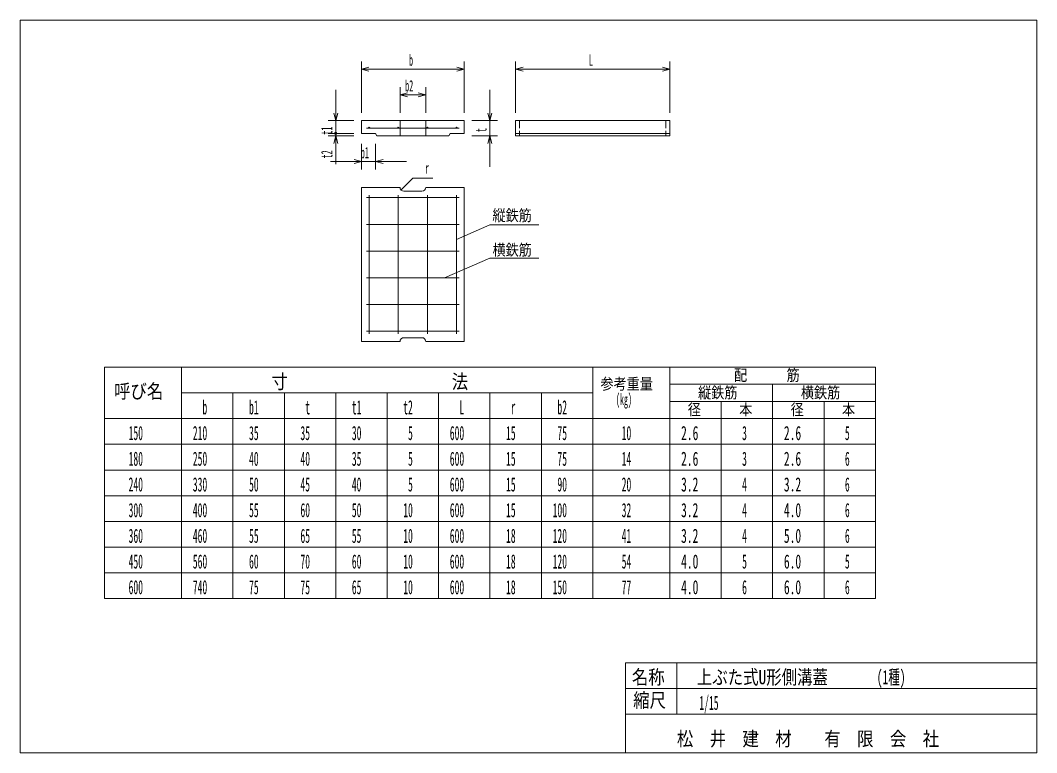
# Model space of a CAD drawing. Units: millimetres, scale not verified. Extents: x -13219 to 3930, y 10 to 14022.
import ezdxf
from ezdxf.enums import TextEntityAlignment as Align

# ---------------------------------------------------------------- set-up
doc = ezdxf.new("R2010")
doc.units = ezdxf.units.MM
doc.header["$LTSCALE"] = 5
doc.linetypes.add('USER1', pattern=[8, 6, -2])
doc.layers.add('1', color=7, linetype='Continuous', lineweight=18)
doc.styles.add('ＭＳ ゴシック', font='')
doc.styles.get('ＭＳ ゴシック').set_extended_font_data('MS Gothic')

msp = doc.modelspace()

# ---------------------------------------------------------------- linework, layer by layer
at = {"layer": '1'}
for p, q in [((-25, 10), (-25, 2860)), ((-25, 2860), (3930, 2860)), ((3930, 2860), (3930, 310)), ((1302.5, 2700), (1302.5, 2500)), ((1702.5, 2700), (1702.5, 2500)), ((1902.5, 2700), (1902.5, 2500)), ((2502.5, 2700), (2502.5, 2500)), ((1302.5, 2670), (1331.478, 2677.765)), ((1302.5, 2670), (1702.5, 2670)), ((1302.5, 2670), (1331.478, 2662.235)), ((1702.5, 2670), (1673.522, 2677.765)), ((1702.5, 2670), (1673.522, 2662.235)), ((1902.5, 2670), (1931.478, 2677.765)), ((1902.5, 2670), (2502.5, 2670)), ((1902.5, 2670), (1931.478, 2662.235)), ((2502.5, 2670), (2473.522, 2677.765)), ((2502.5, 2670), (2473.522, 2662.235)), ((1202.5, 2590), (1202.5, 2300)), ((1452.5, 2600), (1452.5, 2500)), ((1452.5, 2570), (1481.478, 2577.765)), ((1552.5, 2570), (1523.522, 2577.765)), ((1552.5, 2600), (1552.5, 2500)), ((1802.5, 2590), (1802.5, 2290)), ((1202.5, 2540), (1202.5, 2307.582)), ((1452.5, 2570), (1552.5, 2570)), ((1452.5, 2570), (1481.478, 2562.235)), ((1552.5, 2570), (1523.522, 2562.235)), ((1202.5, 2470), (1194.735, 2498.978)), ((1202.5, 2470), (1210.265, 2498.978)), ((1802.5, 2470), (1794.735, 2498.978)), ((1802.5, 2470), (1810.265, 2498.978)), ((1172.5, 2470), (1272.5, 2470)), ((1302.5, 2470), (1702.5, 2470)), ((1302.5, 2420), (1302.5, 2470)), ((1452.5, 2470), (1452.5, 2420)), ((1552.5, 2420), (1552.5, 2470)), ((1702.5, 2470), (1702.5, 2420)), ((1832.5, 2470), (1732.5, 2470)), ((1902.5, 2470), (2502.5, 2470)), ((1902.5, 2410), (1902.5, 2470)), ((2502.5, 2470), (2502.5, 2410)), ((1172.5, 2420), (1272.5, 2420)), ((1172.5, 2420), (1272.5, 2420)), ((1302.5, 2420), (1357.5, 2420)), ((1322.5, 2440), (1682.5, 2440)), ((1357.5, 2420), (1362.5, 2410)), ((1452.5, 2420), (1452.5, 2410)), ((1552.5, 2420), (1552.5, 2410)), ((1642.5, 2410), (1647.5, 2420)), ((1647.5, 2420), (1702.5, 2420)), ((2502.5, 2420), (1902.5, 2420)), ((1172.5, 2410), (1272.5, 2410)), ((1202.5, 2410), (1194.735, 2381.022)), ((1202.5, 2410), (1210.265, 2381.022)), ((1302.5, 2280), (1302.5, 2380)), ((1357.5, 2280), (1357.5, 2380)), ((1362.5, 2410), (1642.5, 2410)), ((1832.5, 2410), (1732.5, 2410)), ((1802.5, 2410), (1794.735, 2381.022)), ((1802.5, 2410), (1810.265, 2381.022)), ((1902.5, 2410), (2502.5, 2410)), ((1182.5, 2310), (1477.5, 2310)), ((1302.5, 2310), (1273.522, 2317.765)), ((1302.5, 2310), (1273.522, 2302.235)), ((1357.5, 2310), (1386.478, 2317.765)), ((1357.5, 2310), (1386.478, 2302.235)), ((1456.428, 2199.88), (1502.5, 2246.093)), ((1502.5, 2246.093), (1580, 2246.093)), ((1302.5, 2210), (1302.5, 1610)), ((1452.5, 2210), (1302.5, 2210)), ((1332.5, 2180), (1332.5, 1640)), ((1445.8, 1640), (1445.8, 2180)), ((1467.5, 2195), (1537.5, 2195)), ((1702.5, 2210), (1552.5, 2210)), ((1559.2, 2180), (1559.2, 1640)), ((1672.5, 1640), (1672.5, 2180)), ((1702.5, 1610), (1702.5, 2210)), ((1322.5, 2170), (1682.5, 2170)), ((1682.5, 2066), (1322.5, 2066)), ((1672.5, 2006.806), (1802.5, 2064.435)), ((1802.5, 2064.435), (1992.5, 2064.435)), ((1322.5, 1962), (1682.5, 1962)), ((1625, 1858), (1802.5, 1934.143)), ((1802.5, 1934.143), (1992.5, 1934.143)), ((1682.5, 1858), (1322.5, 1858)), ((1682.5, 1754), (1322.5, 1754)), ((1322.5, 1650), (1682.5, 1650)), ((1467.5, 1625), (1537.5, 1625)), ((1302.5, 1610), (1452.5, 1610)), ((1552.5, 1610), (1702.5, 1610)), ((302.5, 1510), (302.5, 610)), ((302.5, 1510), (2202.5, 1510)), ((602.5, 1510), (602.5, 610)), ((2202.5, 1510), (2502.5, 1510)), ((2202.5, 610), (2202.5, 1510)), ((2502.5, 1510), (2502.5, 1410)), ((2502.5, 1510), (3302.5, 1510)), ((2502.5, 1510), (2502.5, 610)), ((2502.5, 1510), (2502.5, 610)), ((3302.5, 1510), (3302.5, 610)), ((3302.5, 1444), (2502.5, 1444)), ((2902.5, 1444), (2902.5, 1310)), ((2202.5, 1410), (602.5, 1410)), ((802.5, 1410), (802.5, 1310)), ((1002.5, 1310), (1002.5, 1410)), ((1202.5, 1410), (1202.5, 1310)), ((1402.5, 1310), (1402.5, 1410)), ((1602.5, 1410), (1602.5, 1310)), ((1802.5, 1310), (1802.5, 1410)), ((2002.5, 1310), (2002.5, 1410)), ((2502.5, 610), (2502.5, 1410)), ((2502.5, 1376), (3302.5, 1376)), ((2702.5, 1310), (2702.5, 1376)), ((3102.5, 1310), (3102.5, 1376)), ((302.5, 1310), (2202.5, 1310)), ((802.5, 1310), (802.5, 610)), ((1002.5, 1310), (1002.5, 610)), ((1202.5, 1310), (1202.5, 610)), ((1402.5, 1310), (1402.5, 610)), ((1602.5, 1310), (1602.5, 610)), ((1802.5, 1310), (1802.5, 610)), ((2002.5, 1310), (2002.5, 610)), ((2202.5, 1310), (2502.5, 1310)), ((2502.5, 1310), (3302.5, 1310)), ((2702.5, 1310), (2702.5, 610)), ((2902.5, 610), (2902.5, 1310)), ((3102.5, 1310), (3102.5, 610)), ((2202.5, 1210), (302.5, 1210)), ((2202.5, 1210), (2502.5, 1210)), ((2502.5, 1210), (3302.5, 1210)), ((2202.5, 1110), (302.5, 1110)), ((2202.5, 1110), (2502.5, 1110)), ((2502.5, 1110), (3302.5, 1110)), ((2202.5, 1010), (302.5, 1010)), ((2202.5, 1010), (2502.5, 1010)), ((2502.5, 1010), (3302.5, 1010)), ((2202.5, 910), (302.5, 910)), ((2202.5, 910), (2502.5, 910)), ((2502.5, 910), (3302.5, 910)), ((2202.5, 810), (302.5, 810)), ((2202.5, 810), (2502.5, 810)), ((2502.5, 810), (3302.5, 810)), ((2202.5, 710), (302.5, 710)), ((2202.5, 710), (2502.5, 710)), ((2502.5, 710), (3302.5, 710)), ((302.5, 610), (2202.5, 610)), ((2202.5, 610), (3302.5, 610)), ((2330, 360), (3930, 360)), ((2330, 360), (2330, 160)), ((2530, 360), (2530, 160)), ((3930, 160), (3930, 310)), ((2730, 260), (2330, 260)), ((2730, 260), (3930, 260)), ((2330, 160), (2330, 10)), ((2330, 160), (3930, 160)), ((3930, 160), (3930, 10)), ((3930, 10), (-25, 10))]:
    msp.add_line(p, q, dxfattribs=at)
at = {"layer": '1', "linetype": 'USER1'}
for p, q in [((1917.5, 2470), (1917.5, 2410)), ((2487.5, 2470), (2487.5, 2410))]:
    msp.add_line(p, q, dxfattribs=at)
at = {"layer": '1'}
for centre, radius in [((1202.5, 2420), 4.5), ((1202.5, 2420), 4.5), ((1202.5, 2420), 2.25), ((1202.5, 2420), 2.25), ((1332.5, 2442), 2), ((1445.8, 2442), 2), ((1559.2, 2442), 2), ((1672.5, 2442), 2)]:
    msp.add_circle(centre, radius, dxfattribs=at)
for centre, start, end in [((1467.5, 2210), 180, 270), ((1537.5, 2210), 270, 0), ((1467.5, 1610), 90, 180), ((1537.5, 1610), 0, 90)]:
    msp.add_arc(centre, 15, start, end, dxfattribs=at)

# ---------------------------------------------------------------- texts
at = {"layer": '1', "style": 'ＭＳ ゴシック'}
for s, height, width, p in [('b', 43.99, 0.5, (1487.5, 2670)), ('L', 43.99, 0.5, (2187.5, 2670)), ('b2', 43.99, 0.5, (1472.5, 2570)), ('b1', 43.99, 0.5, (1300, 2310)), ('r', 43.99, 0.5, (1550, 2250)), ('縦鉄筋', 43.99, 0.85, (1812.5, 2065.688)), ('横鉄筋', 43.99, 0.85, (1812.5, 1931.637)), ('配\u3000\u3000\u3000筋', 43.99, 0.85, (2752.5, 1444)), ('寸\u3000\u3000\u3000\u3000\u3000\u3000\u3000\u3000\u3000\u3000法', 54.99, 0.85, (952.5, 1410)), ('参考重量', 43.99, 0.85, (2232.5, 1410)), ('呼び名', 54.99, 0.85, (340, 1372.5)), ('縦鉄筋', 43.99, 0.85, (2612.5, 1376)), ('横鉄筋', 43.99, 0.85, (3012.5, 1376)), ('(kg)', 43.99, 0.5, (2292.5, 1350)), ('b', 54.99, 0.5, (683.75, 1310)), ('b1', 54.99, 0.5, (865, 1310)), ('t', 54.99, 0.5, (1083.75, 1310)), ('t1', 54.99, 0.5, (1265, 1310)), ('t2', 54.99, 0.5, (1465, 1310)), ('L', 54.99, 0.5, (1683.75, 1310)), ('r', 54.99, 0.5, (1883.75, 1310)), ('b2', 54.99, 0.5, (2065, 1310)), ('径', 43.99, 0.85, (2572.5, 1310)), ('本', 43.99, 0.85, (2772.5, 1310)), ('径', 43.99, 0.85, (2972.5, 1310)), ('本', 43.99, 0.85, (3172.5, 1310)), ('150', 54.99, 0.5, (396.25, 1210)), ('210', 54.99, 0.5, (646.25, 1210)), ('35', 54.99, 0.5, (865, 1210)), ('35', 54.99, 0.5, (1065, 1210)), ('30', 54.99, 0.5, (1265, 1210)), ('5', 54.99, 0.5, (1483.75, 1210)), ('600', 54.99, 0.5, (1646.25, 1210)), ('15', 54.99, 0.5, (1865, 1210)), ('75', 54.99, 0.5, (2065, 1210)), ('10', 54.99, 0.5, (2315, 1210)), ('2.6', 54.99, 0.6, (2546.25, 1210)), ('3', 54.99, 0.5, (2783.75, 1210)), ('2.6', 54.99, 0.6, (2946.25, 1210)), ('5', 54.99, 0.5, (3183.75, 1210)), ('180', 54.99, 0.5, (396.25, 1110)), ('250', 54.99, 0.5, (646.25, 1110)), ('40', 54.99, 0.5, (865, 1110)), ('40', 54.99, 0.5, (1065, 1110)), ('35', 54.99, 0.5, (1265, 1110)), ('5', 54.99, 0.5, (1483.75, 1110)), ('600', 54.99, 0.5, (1646.25, 1110)), ('15', 54.99, 0.5, (1865, 1110)), ('75', 54.99, 0.5, (2065, 1110)), ('14', 54.99, 0.5, (2315, 1110)), ('2.6', 54.99, 0.6, (2546.25, 1110)), ('3', 54.99, 0.5, (2783.75, 1110)), ('2.6', 54.99, 0.6, (2946.25, 1110)), ('6', 54.99, 0.5, (3183.75, 1110)), ('240', 54.99, 0.5, (396.25, 1010)), ('330', 54.99, 0.5, (646.25, 1010)), ('50', 54.99, 0.5, (865, 1010)), ('45', 54.99, 0.5, (1065, 1010)), ('40', 54.99, 0.5, (1265, 1010)), ('5', 54.99, 0.5, (1483.75, 1010)), ('600', 54.99, 0.5, (1646.25, 1010)), ('15', 54.99, 0.5, (1865, 1010)), ('90', 54.99, 0.5, (2065, 1010)), ('20', 54.99, 0.5, (2315, 1010)), ('3.2', 54.99, 0.6, (2546.25, 1010)), ('4', 54.99, 0.5, (2783.75, 1010)), ('3.2', 54.99, 0.6, (2946.25, 1010)), ('6', 54.99, 0.5, (3183.75, 1010)), ('300', 54.99, 0.5, (396.25, 910)), ('400', 54.99, 0.5, (646.25, 910)), ('55', 54.99, 0.5, (865, 910)), ('60', 54.99, 0.5, (1065, 910)), ('50', 54.99, 0.5, (1265, 910)), ('10', 54.99, 0.5, (1465, 910)), ('600', 54.99, 0.5, (1646.25, 910)), ('15', 54.99, 0.5, (1865, 910)), ('100', 54.99, 0.5, (2046.25, 910)), ('32', 54.99, 0.5, (2315, 910)), ('3.2', 54.99, 0.6, (2546.25, 910)), ('4', 54.99, 0.5, (2783.75, 910)), ('4.0', 54.99, 0.6, (2946.25, 910)), ('6', 54.99, 0.5, (3183.75, 910)), ('360', 54.99, 0.5, (396.25, 810)), ('460', 54.99, 0.5, (646.25, 810)), ('55', 54.99, 0.5, (865, 810)), ('65', 54.99, 0.5, (1065, 810)), ('55', 54.99, 0.5, (1265, 810)), ('10', 54.99, 0.5, (1465, 810)), ('600', 54.99, 0.5, (1646.25, 810)), ('18', 54.99, 0.5, (1865, 810)), ('120', 54.99, 0.5, (2046.25, 810)), ('41', 54.99, 0.5, (2315, 810)), ('3.2', 54.99, 0.6, (2546.25, 810)), ('4', 54.99, 0.5, (2783.75, 810)), ('5.0', 54.99, 0.6, (2946.25, 810)), ('6', 54.99, 0.5, (3183.75, 810)), ('450', 54.99, 0.5, (396.25, 710)), ('560', 54.99, 0.5, (646.25, 710)), ('60', 54.99, 0.5, (865, 710)), ('70', 54.99, 0.5, (1065, 710)), ('60', 54.99, 0.5, (1265, 710)), ('10', 54.99, 0.5, (1465, 710)), ('600', 54.99, 0.5, (1646.25, 710)), ('18', 54.99, 0.5, (1865, 710)), ('120', 54.99, 0.5, (2046.25, 710)), ('54', 54.99, 0.5, (2315, 710)), ('4.0', 54.99, 0.6, (2546.25, 710)), ('5', 54.99, 0.5, (2783.75, 710)), ('6.0', 54.99, 0.6, (2946.25, 710)), ('5', 54.99, 0.5, (3183.75, 710)), ('600', 54.99, 0.5, (396.25, 610)), ('740', 54.99, 0.5, (646.25, 610)), ('75', 54.99, 0.5, (865, 610)), ('75', 54.99, 0.5, (1065, 610)), ('65', 54.99, 0.5, (1265, 610)), ('10', 54.99, 0.5, (1465, 610)), ('600', 54.99, 0.5, (1646.25, 610)), ('18', 54.99, 0.5, (1865, 610)), ('150', 54.99, 0.5, (2046.25, 610)), ('77', 54.99, 0.5, (2315, 610)), ('4.0', 54.99, 0.6, (2546.25, 610)), ('6', 54.99, 0.5, (2783.75, 610)), ('6.0', 54.99, 0.6, (2946.25, 610)), ('6', 54.99, 0.5, (3183.75, 610)), ('名称', 54.99, 0.85, (2355, 260)), ('上ぶた式U形側溝蓋', 54.99, 0.8, (2607.612, 260)), ('(1種)', 54.99, 0.6, (3307.612, 260)), ('縮尺', 54.99, 0.85, (2360, 170)), ('1/15', 54.99, 0.5, (2617.322, 160)), ('松\u3000井\u3000建\u3000材\u3000\u3000有\u3000限\u3000会\u3000社', 54.99, 0.85, (2530, 20))]:
    msp.add_text(s, height=height, dxfattribs=dict(at, width=width)).set_placement(p, align=Align.BOTTOM_LEFT)
at = {"layer": '1', "style": 'ＭＳ ゴシック', "width": 0.5}
for s, p in [('t1', (1202.5, 2415)), ('t', (1802.5, 2425)), ('t2', (1202.5, 2322.582))]:
    msp.add_text(s, height=43.99, rotation=90, dxfattribs=at).set_placement(p, align=Align.BOTTOM_LEFT)

doc.saveas('drawing.dxf')
